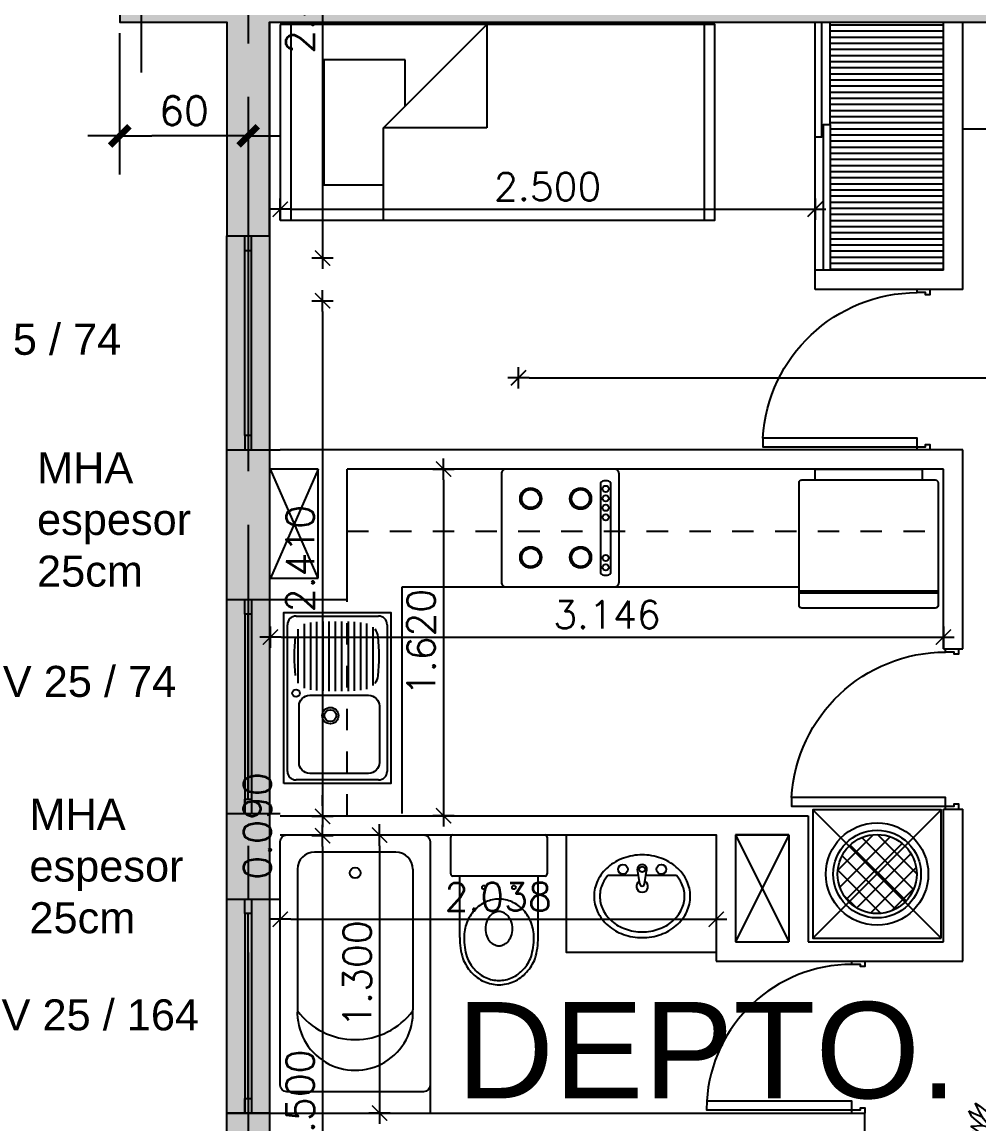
# Model space of a CAD drawing. Header units: millimetres. Extents: x -13 to 194, y -13 to 66.
# Drawn here: x 167.85 to 172.32, y 12.93 to 18.08 of the extents above; entities that cross this region are included whole.
import ezdxf

# ---------------------------------------------------------------- set-up
doc = ezdxf.new("R2010")
doc.units = ezdxf.units.MM
doc.linetypes.add('CENTER', pattern=[2, 1.25, -0.25, 0.25, -0.25])
doc.linetypes.add('HIDDEN', pattern=[0.375, 0.25, -0.125])
for name, color, linetype in [('01', 1, 'Continuous'), ('02', 2, 'Continuous'), ('04', 4, 'Continuous'), ('06', 6, 'Continuous'), ('Capa1', 80, 'Continuous'), ('COTAS', 1, 'Continuous'), ('COTAS1', 2, 'Continuous'), ('Cotas2', 1, 'Continuous'), ('EJES', 1, 'CENTER'), ('GRIS', 9, 'Continuous'), ('MUROS_EST', 5, 'Continuous'), ('PUERTAS', 1, 'Continuous'), ('VIGAS_1', 2, 'Continuous')]:
    doc.layers.add(name, color=color, linetype=linetype)
doc.styles.add('Arial', font='arial.ttf')
doc.styles.add('INTERARQ', font='ROMANS.SHX')
doc.styles.add('ROMANS', font='romans.shx', dxfattribs={"height": 16.875})
doc.styles.get("Standard").update_dxf_attribs({"font": 'arial.ttf'})
doc.dimstyles.new('ESCALA_1-50', dxfattribs={"dimtxt": 0.13, "dimasz": 0.05, "dimexe": 0.18, "dimexo": 0.0625, "dimgap": 0.04, "dimtad": 1, "dimdec": 3, "dimzin": 0, "dimdsep": 46, "dimtxsty": 'INTERARQ', "dimblk": 'DIMTICK', "dimcen": 0.09, "dimse1": 1, "dimse2": 1, "dimclrd": 1, "dimclre": 1, "dimclrt": 2, "dimadec": 0, "dimazin": 0, "dimtfac": 4.5, "dimtdec": 3, "dimtofl": 0, "dimtmove": 2, "dimatfit": 3, "dimldrblk": 'DIMTICK', "dimfxl": 1, "dimtolj": 1, "dimtzin": 0, "dimarcsym": 0})

# ---------------------------------------------------------------- blocks, each defined once
blk = doc.blocks.new('DIMTICK')
at = {"color": 1}
for p, q in [((-1, 0), (1, 0)), ((0, 1), (0, -1))]:
    blk.add_line(p, q, dxfattribs=at)
at = {"color": 3, "const_width": 0.141}
blk.add_lwpolyline([(0.71, 0.71), (-0.71, -0.71)], dxfattribs=at)
blk = doc.blocks.new('*D157')
at = {"layer": '01', "color": 1, "lineweight": -2, "transparency": 16777216}
blk.add_line((169.2503, 19.3341), (169.2503, 17.0241), dxfattribs=at)
at = {"layer": 'Defpoints', "color": 0, "transparency": 16777216}
for p in [(169.3753, 19.3841), (169.2503, 16.9741), (169.3753, 16.9741)]:
    blk.add_point(p, dxfattribs=at)
at = {"layer": '01', "color": 1, "lineweight": -2, "transparency": 16777216, "xscale": 0.05, "yscale": 0.05, "zscale": 0.05}
for p, rotation in [((169.2503, 19.3841), 90), ((169.2503, 16.9741), 270)]:
    blk.add_blockref('DIMTICK', p, dxfattribs=dict(at, rotation=rotation))
at = {"layer": '01', "color": 2, "transparency": 16777216, "insert": (169.1453, 18.1791), "char_height": 0.13, "attachment_point": 5, "rotation": 90, "style": 'INTERARQ'}
blk.add_mtext('\\A1;2.410', dxfattribs=at)
blk = doc.blocks.new('*D158')
at = {"layer": '01', "color": 1, "lineweight": -2, "transparency": 16777216}
blk.add_line((169.2503, 16.7241), (169.2503, 14.4141), dxfattribs=at)
at = {"layer": 'Defpoints', "color": 0, "transparency": 16777216}
for p in [(169.3753, 16.7741), (169.2503, 14.3641), (169.3753, 14.3641)]:
    blk.add_point(p, dxfattribs=at)
at = {"layer": '01', "color": 1, "lineweight": -2, "transparency": 16777216, "xscale": 0.05, "yscale": 0.05, "zscale": 0.05}
for p, rotation in [((169.2503, 16.7741), 90), ((169.2503, 14.3641), 270)]:
    blk.add_blockref('DIMTICK', p, dxfattribs=dict(at, rotation=rotation))
at = {"layer": '01', "color": 2, "transparency": 16777216, "insert": (169.1453, 15.5691), "char_height": 0.13, "attachment_point": 5, "rotation": 90, "style": 'INTERARQ'}
blk.add_mtext('\\A1;2.410', dxfattribs=at)
blk = doc.blocks.new('*D159')
at = {"layer": '01', "color": 1, "lineweight": -2, "transparency": 16777216}
for p, q in [((169.2503, 14.4141), (169.2503, 14.4641)), ((169.2503, 14.2241), (169.2503, 14.1741))]:
    blk.add_line(p, q, dxfattribs=at)
at = {"layer": 'Defpoints', "color": 0, "transparency": 16777216}
for p in [(169.3753, 14.3641), (169.2503, 14.2741), (169.3753, 14.2741)]:
    blk.add_point(p, dxfattribs=at)
at = {"layer": '01', "color": 1, "lineweight": -2, "transparency": 16777216, "xscale": 0.05, "yscale": 0.05, "zscale": 0.05}
for p, rotation in [((169.2503, 14.3641), 270), ((169.2503, 14.2741), 90)]:
    blk.add_blockref('DIMTICK', p, dxfattribs=dict(at, rotation=rotation))
at = {"layer": '01', "color": 2, "transparency": 16777216, "insert": (168.9453, 14.3191), "char_height": 0.13, "attachment_point": 5, "rotation": 90, "style": 'INTERARQ'}
blk.add_mtext('\\A1;0.090', dxfattribs=at)
blk = doc.blocks.new('*D160')
at = {"layer": '01', "color": 1, "lineweight": -2, "transparency": 16777216}
blk.add_line((169.2503, 14.2241), (169.2503, 11.8241), dxfattribs=at)
at = {"layer": 'Defpoints', "color": 0, "transparency": 16777216}
for p in [(169.3753, 14.2741), (169.2503, 11.7741), (169.3753, 11.7741)]:
    blk.add_point(p, dxfattribs=at)
at = {"layer": '01', "color": 1, "lineweight": -2, "transparency": 16777216, "xscale": 0.05, "yscale": 0.05, "zscale": 0.05}
for p, rotation in [((169.2503, 14.2741), 90), ((169.2503, 11.7741), 270)]:
    blk.add_blockref('DIMTICK', p, dxfattribs=dict(at, rotation=rotation))
at = {"layer": '01', "color": 2, "transparency": 16777216, "insert": (169.1453, 13.0241), "char_height": 0.13, "attachment_point": 5, "rotation": 90, "style": 'INTERARQ'}
blk.add_mtext('\\A1;2.500', dxfattribs=at)
blk = doc.blocks.new('*D73')
at = {"layer": '01', "color": 1, "lineweight": -2, "transparency": 16777216}
blk.add_line((170.2163, 16.4144), (175.0253, 16.4144), dxfattribs=at)
at = {"layer": 'Defpoints', "color": 0, "transparency": 16777216}
for p in [(175.0753, 16.4144), (170.1663, 16.2857), (175.0753, 16.2857)]:
    blk.add_point(p, dxfattribs=at)
at = {"layer": '01', "color": 1, "lineweight": -2, "transparency": 16777216, "xscale": 0.05, "yscale": 0.05, "zscale": 0.05, "rotation": 180}
blk.add_blockref('DIMTICK', (170.1663, 16.4144), dxfattribs=at)
at = {"layer": '01', "color": 1, "lineweight": -2, "transparency": 16777216, "xscale": 0.05, "yscale": 0.05, "zscale": 0.05}
blk.add_blockref('DIMTICK', (175.0753, 16.4144), dxfattribs=at)
at = {"layer": '01', "color": 2, "transparency": 16777216, "insert": (172.6208, 16.5194), "char_height": 0.13, "attachment_point": 5, "style": 'INTERARQ'}
blk.add_mtext('\\A1;4.909', dxfattribs=at)
blk = doc.blocks.new('kkk')
at = {"color": 8}
for p, q in [((1260.806, 67.1615), (1260.8129, 67.1245)), ((1260.8198, 67.1558), (1260.806, 67.1615)), ((1260.8737, 67.1195), (1260.8806, 67.1649)), ((1260.8806, 67.1649), (1260.8845, 67.1748)), ((1260.8845, 67.1748), (1260.8906, 67.1459)), ((1260.9329, 67.1657), (1260.9422, 67.1517)), ((1260.9337, 67.1517), (1260.9329, 67.1657)), ((1260.7491, 67.1294), (1260.7675, 67.0997)), ((1260.8014, 67.1121), (1260.7491, 67.1294)), ((1260.8327, 67.0683), (1260.8014, 67.1121)), ((1260.8129, 67.1245), (1260.8391, 67.0503)), ((1260.8483, 67.1179), (1260.8198, 67.1558)), ((1260.8545, 67.061), (1260.8483, 67.1179)), ((1260.8752, 67.0783), (1260.8737, 67.1195)), ((1260.8906, 67.1459), (1260.8937, 67.0989)), ((1260.8936, 67.0948), (1260.9206, 67.1278)), ((1260.9376, 67.1294), (1260.9083, 67.0816)), ((1260.9206, 67.1278), (1260.9337, 67.1517)), ((1260.9422, 67.1517), (1260.9376, 67.1294)), ((1260.9776, 67.1038), (1260.993, 67.1368)), ((1260.993, 67.1368), (1260.9837, 67.0857)), ((1260.7244, 67.1063), (1260.7383, 67.0717)), ((1260.7414, 67.0907), (1260.7244, 67.1063)), ((1260.7383, 67.0717), (1260.7637, 67.0428)), ((1260.7714, 67.0717), (1260.7414, 67.0907)), ((1260.7675, 67.0997), (1260.8175, 67.0626)), ((1260.8121, 67.047), (1260.7714, 67.0717)), ((1260.8175, 67.0626), (1260.8437, 67.0387)), ((1260.8696, 67.0272), (1260.8545, 67.061)), ((1260.8676, 67.0082), (1260.8752, 67.0783)), ((1260.9083, 67.0816), (1260.888, 67.0333)), ((1260.8937, 67.0989), (1260.8922, 67.0544)), ((1260.8999, 67.0478), (1260.9437, 67.0659)), ((1260.9053, 67.0503), (1260.9468, 67.0997)), ((1260.9468, 67.0997), (1260.9376, 67.0626)), ((1260.9437, 67.0659), (1260.9776, 67.1038)), ((1260.9837, 67.0857), (1260.9522, 67.0511)), ((1260.6791, 67.0115), (1260.7168, 67.0008)), ((1260.689, 67.0057), (1260.6791, 67.0115)), ((1260.6806, 67.0494), (1260.7291, 67.0503)), ((1260.7306, 67.0132), (1260.6806, 67.0494)), ((1260.7291, 67.0503), (1260.7752, 67.0189)), ((1260.7806, 66.9901), (1260.7306, 67.0132)), ((1260.7637, 67.0428), (1260.8037, 67.0214)), ((1260.7752, 67.0189), (1260.8563, 66.9787)), ((1260.8037, 67.0214), (1260.8383, 67.0024)), ((1260.8563, 67.013), (1260.8121, 67.047)), ((1260.8391, 67.0503), (1260.8744, 66.974)), ((1260.8799, 67.0008), (1260.8999, 67.0478)), ((1260.8922, 67.0544), (1260.8838, 67.01)), ((1260.9399, 67.0354), (1260.916, 67.0091)), ((1260.9299, 67.0244), (1260.9676, 67.0445)), ((1260.9522, 67.0511), (1260.9399, 67.0354)), ((1260.9907, 67.014), (1260.9645, 67.0049)), ((1260.9676, 67.0445), (1261.0145, 67.0527)), ((1261.0284, 67.0354), (1260.9907, 67.014)), ((1261.0145, 67.0527), (1261.0561, 67.0577)), ((1261.0561, 67.0577), (1261.0284, 67.0354)), ((1260.714, 66.9781), (1260.6752, 66.9588)), ((1260.7021, 66.9884), (1260.689, 67.0057)), ((1260.7191, 66.9736), (1260.7021, 66.9884)), ((1260.7168, 67.0008), (1260.7614, 66.9835)), ((1260.7945, 66.9629), (1260.7191, 66.9736)), ((1260.7614, 66.9835), (1260.8137, 66.972)), ((1260.8475, 66.981), (1260.7806, 66.9901)), ((1260.8283, 66.967), (1260.7845, 66.9604)), ((1260.8121, 66.9291), (1260.8744, 66.974)), ((1260.8137, 66.972), (1260.8416, 66.9688)), ((1260.8744, 66.974), (1260.8245, 66.9175)), ((1260.8268, 66.864), (1260.8744, 66.974)), ((1260.8744, 66.974), (1260.8283, 66.967)), ((1260.8383, 67.0024), (1260.8744, 66.974)), ((1260.8744, 66.974), (1260.8475, 66.981)), ((1260.8744, 66.974), (1260.8575, 66.9159)), ((1260.8744, 66.974), (1260.8676, 67.0082)), ((1260.8744, 66.974), (1260.8799, 67.0008)), ((1260.9414, 66.9967), (1260.8744, 66.974)), ((1260.8744, 66.974), (1260.9722, 66.9959)), ((1260.8968, 66.9959), (1260.8744, 66.974)), ((1260.9353, 66.9761), (1260.8744, 66.974)), ((1260.9807, 66.9423), (1260.8744, 66.974)), ((1260.9068, 66.9472), (1260.8744, 66.974)), ((1260.8744, 66.974), (1260.9091, 66.9027)), ((1260.8768, 66.9175), (1260.8744, 66.974)), ((1260.916, 67.0091), (1260.8968, 66.9959)), ((1261.0091, 66.9497), (1260.9148, 66.962)), ((1260.983, 66.9752), (1260.9353, 66.9761)), ((1260.9645, 67.0049), (1260.9414, 66.9967)), ((1260.9722, 66.9959), (1261.006, 67.0082)), ((1261.0207, 66.9744), (1260.983, 66.9752)), ((1261.0045, 66.9748), (1261.053, 66.9579)), ((1261.006, 67.0082), (1261.033, 67.0066)), ((1261.0537, 66.9884), (1261.0207, 66.9744)), ((1261.033, 67.0066), (1261.0645, 67.0016)), ((1261.0745, 66.9637), (1261.0507, 66.9439)), ((1261.053, 66.9579), (1261.0745, 66.9637)), ((1261.0745, 66.9967), (1261.0537, 66.9884)), ((1261.0645, 67.0016), (1261.0745, 66.9967)), ((1260.6752, 66.9588), (1260.7514, 66.9406)), ((1260.7306, 66.9192), (1260.689, 66.8986)), ((1260.7583, 66.9447), (1260.7306, 66.9192)), ((1260.7845, 66.9604), (1260.7583, 66.9447)), ((1260.7606, 66.8978), (1260.8121, 66.9291)), ((1260.7971, 66.9199), (1260.7714, 66.8903)), ((1260.8245, 66.9175), (1260.7952, 66.8664)), ((1260.8575, 66.9159), (1260.8522, 66.859)), ((1260.8883, 66.8771), (1260.8768, 66.9175)), ((1260.9391, 66.9266), (1260.9068, 66.9472)), ((1260.9171, 66.9406), (1260.9768, 66.92)), ((1260.9714, 66.8945), (1260.9391, 66.9266)), ((1260.9768, 66.92), (1261.0153, 66.9068)), ((1261.023, 66.9208), (1260.9807, 66.9423)), ((1261.0507, 66.9439), (1261.0091, 66.9497)), ((1261.0591, 66.8986), (1261.023, 66.9208)), ((1260.689, 66.8986), (1260.7106, 66.892)), ((1260.7106, 66.892), (1260.7606, 66.8978)), ((1260.7714, 66.8903), (1260.7545, 66.8623)), ((1260.7952, 66.8664), (1260.7875, 66.7931)), ((1260.8045, 66.8153), (1260.8268, 66.864)), ((1260.8899, 66.8269), (1260.8883, 66.8771)), ((1260.9168, 66.8681), (1260.9076, 66.9043)), ((1260.9091, 66.9027), (1260.9453, 66.8722)), ((1260.9129, 66.817), (1260.916, 66.8681)), ((1260.916, 66.8681), (1260.956, 66.8203)), ((1260.9453, 66.8722), (1260.9776, 66.8549)), ((1260.9714, 66.8277), (1260.9545, 66.8673)), ((1261.0022, 66.8565), (1260.9714, 66.8945)), ((1261.0153, 66.9068), (1261.0591, 66.8986)), ((1260.7545, 66.8623), (1260.7421, 66.8252)), ((1260.7421, 66.8252), (1260.7675, 66.8326)), ((1260.7675, 66.8326), (1260.7937, 66.859)), ((1260.7875, 66.7931), (1260.8045, 66.8153)), ((1260.8522, 66.859), (1260.8614, 66.8211)), ((1260.8614, 66.8211), (1260.8799, 66.7733)), ((1260.8799, 66.7733), (1260.8899, 66.8269)), ((1260.8899, 66.85), (1260.9129, 66.817)), ((1260.956, 66.8203), (1260.9814, 66.8071)), ((1260.9814, 66.8071), (1260.9714, 66.8277)), ((1260.9776, 66.8549), (1261.016, 66.8351)), ((1261.016, 66.8351), (1261.0022, 66.8565))]:
    blk.add_line(p, q, dxfattribs=at)
for radius in [0.0887, 0.0687]:
    blk.add_circle((1260.8744, 66.974), radius, dxfattribs=at)
blk = doc.blocks.new('Tina 120')
for p, q in [((0.19, -0.08), (-0.19, -0.08)), ((-0.27, -0.16), (-0.27, -0.8175)), ((0.27, -0.16), (0.27, -0.8175))]:
    blk.add_line(p, q)
blk.add_lwpolyline([(0.35, -0.03), (0.35, -1.17, -0.414214), (0.32, -1.2), (-0.32, -1.2, -0.414214), (-0.35, -1.17), (-0.35, -0.03, -0.414214), (-0.32, 0), (0.32, 0, -0.414214)], format="xyb", close=True)
blk.add_circle((0, -0.1774), 0.025)
for centre, radius, start, end in [((-0.19, -0.16), 0.08, 90, 180), ((0.19, -0.16), 0.08, 0, 90), ((0, -0.8297), 0.2703, 177.4079, 2.5921), ((0, -0.6197), 0.337, 216.7598, 323.2402)]:
    blk.add_arc(centre, radius, start, end)
blk = doc.blocks.new('Van1-pla')
for p, q in [((-2.16, 42.32), (-18.03, 42.32)), ((-1.41, 37.99), (-2.71, 45.49)), ((0.99, 37.99), (2.29, 45.49)), ((17.6, 42.32), (1.74, 42.32))]:
    blk.add_line(p, q)
blk.add_lwpolyline([(-25.21, 31.5, 0.112687), (-23.37, 23.44, 0.103282), (-17.89, 16.3, 0.092276), (-9.94, 11.68, 0.085761), (-0.21, 10, 0.085761), (9.52, 11.68, 0.092276), (17.47, 16.3, 0.103282), (22.95, 23.44, 0.112687), (24.79, 31.5, 0.112687), (22.95, 39.56, 0.103282), (17.47, 46.7, 0.092276), (9.52, 51.32, 0.085761), (-0.21, 53, 0.085761), (-9.94, 51.32, 0.092276), (-17.89, 46.7, 0.103282), (-23.37, 39.56, 0.112687)], format="xyb", close=True)
for points in [[(-18.03, 42.32, 0.063934), (-20.67, 38.26, 0.112687), (-22.21, 31.5, 0.112687)], [(-22.21, 31.5, 0.112687), (-20.67, 24.74, 0.103282), (-15.93, 18.57, 0.092276), (-8.94, 14.51, 0.085761), (-0.21, 13, 0.085761), (8.51, 14.51, 0.092276), (15.51, 18.57, 0.103282), (20.25, 24.74, 0.112687), (21.79, 31.5, 0.112687), (20.25, 38.26, 0.063934), (17.6, 42.32, 0.092276)]]:
    blk.add_lwpolyline(points, format="xyb")
for centre, radius in [((-10.21, 45.49), 2.5), ((-0.21, 45.49), 1.5), ((9.79, 45.49), 2.5)]:
    blk.add_circle(centre, radius)
for centre, radius, start, end in [((-0.21, 45.49), 2.5, 340.3329, 199.6671), ((-0.21, 36.6), 3, 118.1824, 61.8176), ((-0.21, 37.99), 1.2, 180, 0)]:
    blk.add_arc(centre, radius, start, end)
blk = doc.blocks.new('LAVPLATO')
for p, q in [((-0.343, -0.017), (0.343, -0.017)), ((-0.383, -0.443), (-0.383, -0.057)), ((0.0458, -0.0965), (0.3462, -0.0965)), ((0.0694, -0.0675), (0.3226, -0.0675)), ((0.383, -0.057), (0.383, -0.443)), ((0.0357, -0.1545), (0.3563, -0.1545)), ((0.0387, -0.1255), (0.3533, -0.1255)), ((0.0338, -0.1835), (0.3582, -0.1835)), ((0.0315, -0.2115), (0.3574, -0.2115)), ((0.0319, -0.2415), (0.3578, -0.2415)), ((0.0323, -0.2715), (0.3582, -0.2715)), ((0.0327, -0.3015), (0.3578, -0.3015)), ((0.0342, -0.3305), (0.3563, -0.3305)), ((0.0342, -0.3305), (0.3563, -0.3305)), ((0.0369, -0.3595), (0.3536, -0.3595)), ((0.0369, -0.3595), (0.3536, -0.3595)), ((0.0416, -0.3885), (0.3489, -0.3885)), ((0.0586, -0.4175), (0.3319, -0.4175)), ((0.343, -0.483), (-0.343, -0.483))]:
    blk.add_line(p, q)
blk.add_lwpolyline([(-0.4, 0), (0.4, 0), (0.4, -0.5), (-0.4, -0.5)], close=True)
blk.add_lwpolyline([(-0.302, -0.0709), (-0.037, -0.0709, -0.414214), (0.013, -0.1209), (0.013, -0.3965, -0.414214), (-0.037, -0.4465), (-0.302, -0.4465, -0.414214), (-0.352, -0.3965), (-0.352, -0.1209, -0.414214)], format="xyb", close=True)
for centre, radius in [((0.023, -0.057), 0.0175), ((-0.082, -0.2175), 0.038), ((-0.082, -0.2175), 0.0275)]:
    blk.add_circle(centre, radius)
for centre, radius, start, end in [((-0.343, -0.057), 0.04, 90, 180), ((0.196, -0.7978), 0.75, 83.0207, 96.9793), ((0.343, -0.057), 0.04, 360, 90), ((-0.343, -0.443), 0.04, 180, 270), ((0.1132, -0.3662), 0.075, 233.5695, 263.0207), ((0.1952, 0.3038), 0.75, 263.0207, 276.9793), ((0.2773, -0.3662), 0.075, 276.9793, 306.4305), ((0.343, -0.443), 0.04, 270, 360)]:
    blk.add_arc(centre, radius, start, end)
blk = doc.blocks.new('encimera')
for points in [[(-0.5635, -0.275), (-0.0548, -0.275, 0.414214), (-0.0341, -0.2543), (-0.0341, 0.2543, 0.414214), (-0.0548, 0.275), (-0.5635, 0.275, 0.414214), (-0.5841, 0.2543), (-0.5841, -0.2543, 0.414214)], [(-0.5298, -0.22), (-0.5134, -0.22, 0.414214), (-0.4968, -0.2035), (-0.4968, 0.2035, 0.414214), (-0.5134, 0.22), (-0.5298, 0.22, 0.414214), (-0.5463, 0.2035), (-0.5463, -0.2035, 0.414214)]]:
    blk.add_lwpolyline(points, format="xyb", close=True)
at = {"color": 9}
for centre, radius in [((-0.5218, 0.1843), 0.0148), ((-0.5218, 0.1401), 0.0148), ((-0.4042, 0.1375), 0.0424), ((-0.1716, 0.1375), 0.0424), ((-0.5218, -0.0499), 0.0148), ((-0.5218, -0.0942), 0.0148), ((-0.4042, -0.1375), 0.0424), ((-0.1716, -0.1375), 0.0424), ((-0.5218, -0.1385), 0.0148), ((-0.5218, -0.1828), 0.0148)]:
    blk.add_circle(centre, radius, dxfattribs=at)
for centre in [(-0.4042, 0.1375), (-0.1716, 0.1375), (-0.4042, -0.1375), (-0.1716, -0.1375)]:
    blk.add_circle(centre, 0.05)
blk = doc.blocks.new('REFRI')
for p, q in [((-0.58, -0.325), (-0.58, 0.325)), ((-0.57, -0.325), (-0.57, 0.325))]:
    blk.add_line(p, q)
blk.add_lwpolyline([(-0.6368, 0.325), (-0.0632, 0.325, -0.414214), (-0.05, 0.3118), (-0.05, -0.3118, -0.414214), (-0.0632, -0.325), (-0.6368, -0.325, -0.414214), (-0.65, -0.3118), (-0.65, 0.3118, -0.414214)], format="xyb", close=True)
blk.add_lwpolyline([(-0.05, 0.25), (0, 0.25), (0, -0.25), (-0.05, -0.25)])
blk = doc.blocks.new('P_75')
at = {"color": 9}
blk.add_arc((-0.0129, 0.0592), 0.7221, 93.336, 179.9333, dxfattribs=at)
at = {"layer": 'PUERTAS'}
blk.add_lwpolyline([(-0.015, 0.06), (-0.055, 0.06), (-0.055, 0.78), (-0.0149, 0.78)], close=True, dxfattribs=at)
for points in [[(-0.75, 0), (-0.725, 0), (-0.725, 0.02), (-0.735, 0.02), (-0.735, 0.06), (-0.75, 0.06)], [(0, 0.06), (-0.015, 0.06), (-0.015, 0.02), (-0.025, 0.02), (-0.025, 0), (0, 0)]]:
    blk.add_lwpolyline(points, dxfattribs=at)
blk = doc.blocks.new('MHPLN026')
for p, q in [((-1.9812, -0.4572), (-1.9812, 0.4572)), ((-0.4826, 0.4572), (-0.4826, 0.0254)), ((-0.0508, 0.4572), (-0.0508, -0.4572)), ((-0.2032, 0.2921), (-0.4826, 0.2921)), ((-0.2032, -0.2921), (-0.2032, 0.2921)), ((-0.9652, -0.4572), (-0.9652, 0.0254)), ((-0.4826, 0.0254), (-0.9652, -0.4572)), ((-0.9652, 0.0254), (-0.4826, 0.0254)), ((-0.5842, -0.0762), (-0.5842, -0.2921)), ((-0.5842, -0.2921), (-0.2032, -0.2921))]:
    blk.add_line(p, q)
blk.add_lwpolyline([(0, -0.4572), (0, 0.4572), (-2.032, 0.4572), (-2.032, -0.4572)], close=True)
blk = doc.blocks.new('Cama 1Pl')
blk.add_blockref('MHPLN026', (0, 0))
blk = doc.blocks.new('TICK1')
at = {"color": 2, "const_width": 0.2}
blk.add_lwpolyline([(-0.3, -0.3), (0.3, 0.3)], dxfattribs=at)
at = {"color": 2}
for points in [[(0, 0), (-1, 0)], [(0, 0), (1, 0)]]:
    blk.add_lwpolyline(points, dxfattribs=at)
blk = doc.blocks.new('*D230')
at = {"layer": '01', "color": 1, "lineweight": -2, "transparency": 16777216}
blk.add_line((169.1025, 17.2024), (171.5024, 17.2024), dxfattribs=at)
at = {"layer": 'Defpoints', "color": 0, "transparency": 16777216}
for p in [(169.0525, 17.7268), (171.5524, 17.7268), (171.5524, 17.2024)]:
    blk.add_point(p, dxfattribs=at)
at = {"layer": '01', "color": 1, "lineweight": -2, "transparency": 16777216, "xscale": 0.05, "yscale": 0.05, "zscale": 0.05, "rotation": 180}
blk.add_blockref('DIMTICK', (169.0525, 17.2024), dxfattribs=at)
at = {"layer": '01', "color": 1, "lineweight": -2, "transparency": 16777216, "xscale": 0.05, "yscale": 0.05, "zscale": 0.05}
blk.add_blockref('DIMTICK', (171.5524, 17.2024), dxfattribs=at)
at = {"layer": '01', "color": 2, "transparency": 16777216, "insert": (170.3024, 17.3074), "char_height": 0.13, "attachment_point": 5, "style": 'INTERARQ'}
blk.add_mtext('\\A1;2.500', dxfattribs=at)
blk = doc.blocks.new('*D284')
at = {"layer": '01', "color": 1, "lineweight": -2, "transparency": 16777216}
blk.add_line((169.816, 15.9373), (169.816, 14.4173), dxfattribs=at)
at = {"layer": 'Defpoints', "color": 0, "transparency": 16777216}
for p in [(169.0068, 15.9873), (169.0025, 14.3673), (169.816, 14.3673)]:
    blk.add_point(p, dxfattribs=at)
at = {"layer": '01', "color": 1, "lineweight": -2, "transparency": 16777216, "xscale": 0.05, "yscale": 0.05, "zscale": 0.05}
for p, rotation in [((169.816, 15.9873), 90), ((169.816, 14.3673), 270)]:
    blk.add_blockref('DIMTICK', p, dxfattribs=dict(at, rotation=rotation))
at = {"layer": '01', "color": 2, "transparency": 16777216, "insert": (169.711, 15.1773), "char_height": 0.13, "attachment_point": 5, "rotation": 90, "style": 'INTERARQ'}
blk.add_mtext('\\A1;1.620', dxfattribs=at)
blk = doc.blocks.new('*D285')
at = {"layer": '01', "color": 1, "lineweight": -2, "transparency": 16777216}
blk.add_line((169.0568, 15.2025), (172.1025, 15.2025), dxfattribs=at)
at = {"layer": 'Defpoints', "color": 0, "transparency": 16777216}
for p in [(169.0068, 15.9873), (172.1525, 15.9873), (172.1525, 15.2025)]:
    blk.add_point(p, dxfattribs=at)
at = {"layer": '01', "color": 1, "lineweight": -2, "transparency": 16777216, "xscale": 0.05, "yscale": 0.05, "zscale": 0.05, "rotation": 180}
blk.add_blockref('DIMTICK', (169.0068, 15.2025), dxfattribs=at)
at = {"layer": '01', "color": 1, "lineweight": -2, "transparency": 16777216, "xscale": 0.05, "yscale": 0.05, "zscale": 0.05}
blk.add_blockref('DIMTICK', (172.1525, 15.2025), dxfattribs=at)
at = {"layer": '01', "color": 2, "transparency": 16777216, "insert": (170.5796, 15.3075), "char_height": 0.13, "attachment_point": 5, "style": 'INTERARQ'}
blk.add_mtext('\\A1;3.146', dxfattribs=at)
blk = doc.blocks.new('*D286')
at = {"layer": '01', "color": 1, "lineweight": -2, "transparency": 16777216}
blk.add_line((169.1025, 13.8832), (171.0405, 13.8832), dxfattribs=at)
at = {"layer": 'Defpoints', "color": 0, "transparency": 16777216}
for p in [(169.0525, 14.2773), (171.0905, 14.2773), (171.0905, 13.8832)]:
    blk.add_point(p, dxfattribs=at)
at = {"layer": '01', "color": 1, "lineweight": -2, "transparency": 16777216, "xscale": 0.05, "yscale": 0.05, "zscale": 0.05, "rotation": 180}
blk.add_blockref('DIMTICK', (169.0525, 13.8832), dxfattribs=at)
at = {"layer": '01', "color": 1, "lineweight": -2, "transparency": 16777216, "xscale": 0.05, "yscale": 0.05, "zscale": 0.05}
blk.add_blockref('DIMTICK', (171.0905, 13.8832), dxfattribs=at)
at = {"layer": '01', "color": 2, "transparency": 16777216, "insert": (170.0715, 13.9882), "char_height": 0.13, "attachment_point": 5, "style": 'INTERARQ'}
blk.add_mtext('\\A1;2.038', dxfattribs=at)
blk = doc.blocks.new('*D287')
at = {"layer": '01', "color": 1, "lineweight": -2, "transparency": 16777216}
blk.add_line((169.5167, 14.2273), (169.5167, 13.0273), dxfattribs=at)
at = {"layer": 'Defpoints', "color": 0, "transparency": 16777216}
for p in [(169.0525, 14.2773), (169.0025, 12.9773), (169.5167, 12.9773)]:
    blk.add_point(p, dxfattribs=at)
at = {"layer": '01', "color": 1, "lineweight": -2, "transparency": 16777216, "xscale": 0.05, "yscale": 0.05, "zscale": 0.05}
for p, rotation in [((169.5167, 14.2773), 90), ((169.5167, 12.9773), 270)]:
    blk.add_blockref('DIMTICK', p, dxfattribs=dict(at, rotation=rotation))
at = {"layer": '01', "color": 2, "transparency": 16777216, "insert": (169.4117, 13.6273), "char_height": 0.13, "attachment_point": 5, "rotation": 90, "style": 'INTERARQ'}
blk.add_mtext('\\A1;1.300', dxfattribs=at)

msp = doc.modelspace()

# ---------------------------------------------------------------- hatches: boundary and pattern name
at = {"layer": 'GRIS'}
h = msp.add_hatch(dxfattribs=at)
h.set_pattern_fill('LINE', color=8, scale=0.009, style=0)
h.set_pattern_definition([(0, (-420.615047, 719.009243), (0, 0.028575), [])])
h.paths.add_polyline_path([(172.1524, 18.0773), (171.6224, 18.0773), (171.6224, 17.599), (171.6224, 16.8973), (172.1524, 16.8973)])
h = msp.add_hatch(dxfattribs=at)
h.set_pattern_fill('ANSI37', color=8, scale=0.5, style=0)
h.set_pattern_definition([(315, (-5199.038984, 8023.378197), (-0.04419417382, -0.04419417382), []), (225, (-5199.038984, 8023.378197), (-0.04419417382, 0.04419417382), [])])
h.paths.add_polyline_path([(171.7117, 13.9637), (171.8425, 14.0946), (171.9733, 13.9638, -0.414214)])
h.paths.add_polyline_path([(171.7116, 14.2253, -0.414214), (171.9732, 14.2254), (171.8425, 14.0946)])
h.paths.add_polyline_path([(171.8425, 14.0946), (171.7117, 13.9637, -0.198983), (171.6575, 14.0946, -0.198842), (171.7116, 14.2253)])
h.paths.add_polyline_path([(171.9732, 14.2254, -0.198983), (172.0275, 14.0946, -0.198842), (171.9733, 13.9638), (171.8425, 14.0946)])
at = {"layer": 'MUROS_EST', "transparency": 33554687}
h = msp.add_hatch(color=256, dxfattribs=at)
h.dxf.hatch_style = 1
h.paths.add_polyline_path([(181.4106, 23.5073), (181.1606, 23.5073), (181.1606, 21.5273), (177.9375, 21.5273), (177.9375, 25.2273), (175.6025, 25.2273), (175.6025, 25.0273), (177.7375, 25.0273), (177.7375, 21.5273), (175.6025, 21.5273), (175.6025, 21.3273), (180.8606, 21.3273), (180.8606, 21.1419), (181.0606, 21.1419), (181.0606, 21.3273), (181.4117, 21.3273)])
h.paths.add_polyline_path([(181.4106, 30.0873), (181.1606, 30.0873), (181.1606, 29.0223), (175.8025, 29.0223), (175.8025, 30.0458), (175.6025, 30.0458), (175.6025, 28.7723), (175.9606, 28.7723), (175.9606, 26.1803), (176.1606, 26.1803), (176.1606, 28.7723), (181.4106, 28.7723)])
h.paths.add_polyline_path([(174.9775, 37.6473), (174.7275, 37.6473), (174.7275, 37.4473), (174.7275, 30.9728), (174.441, 30.3884), (174.6206, 30.3003), (174.9775, 31.0284)])
h.paths.add_polyline_path([(169.0025, 37.4473), (170.185, 37.4473), (170.185, 37.6473), (168.7525, 37.6473), (168.7525, 33.7473), (169.0025, 33.7473)])
h.paths.add_polyline_path([(174.2025, 24.9373), (174.0025, 24.9373), (174.0025, 23.4773), (168.3025, 23.4773), (168.3025, 23.2773), (174.0025, 23.2773), (174.0025, 21.8173), (174.2025, 21.8173)])
h.paths.add_polyline_path([(174.2025, 20.8673), (174.0025, 20.8673), (174.0025, 18.2773), (168.3025, 18.2773), (168.3025, 18.0773), (168.8025, 18.0773), (168.8025, 17.0773), (169.0025, 17.0773), (169.0025, 18.0773), (174.0025, 18.0773), (174.0025, 17.5773), (174.2025, 17.5773)])
h.paths.add_polyline_path([(174.9525, 15.9873), (174.6078, 16.7181), (174.4269, 16.6328), (174.7525, 15.9425), (174.7525, 13.7227), (174.7525, 9.5444), (174.7525, 9.2944), (174.9525, 9.2944), (174.9525, 9.4944), (174.9525, 9.5405), (174.9525, 13.7227)])
h.paths.add_polyline_path([(169.0025, 12.7707), (168.8025, 12.7707), (168.8025, 9.4944), (169.0025, 9.4944)])
h.paths.add_polyline_path([(169.0025, 12.9773), (168.8025, 12.9773), (168.8025, 12.7707), (169.0025, 12.7707)])
h.paths.add_polyline_path([(170.187, 9.4944), (169.0025, 9.4944), (169.0025, 9.2944), (170.187, 9.2944)])
h.paths.add_polyline_path([(169.0025, 9.4944), (168.8025, 9.4944), (168.8025, 9.2944), (169.0025, 9.2944)])
h.paths.add_polyline_path([(181.3606, 14.0173), (181.1606, 14.0173), (181.1606, 12.7707), (181.3606, 12.7707)])
h.paths.add_polyline_path([(181.3606, 12.7707), (181.1606, 12.7707), (181.1606, 9.4944), (181.3606, 9.4944)])
h.paths.add_polyline_path([(181.1606, 9.4944), (180.9606, 9.4944), (180.9606, 9.2944), (181.1606, 9.2944)])
h.paths.add_polyline_path([(181.3606, 9.4944), (181.1606, 9.4944), (181.1606, 9.2944), (181.3606, 9.2944)])
h = msp.add_hatch(color=5, dxfattribs=at)
h.dxf.hatch_style = 1
h.paths.add_polyline_path([(174.9525, 13.7227), (174.9525, 14.1298), (174.8525, 14.1298), (174.8525, 9.3944), (174.9474, 9.3944), (174.9525, 9.3949), (174.9525, 9.5405)])
h.paths.add_polyline_path([(174.1928, 17.3759), (174.1928, 17.9424), (173.9978, 17.9424), (173.9978, 17.3759)], flags=9)
h.paths.add_polyline_path([(173.9928, 13.3513), (173.9928, 13.9363), (173.7978, 13.9363), (173.7978, 13.3513)], flags=9)
h.paths.add_polyline_path([(174.1928, 13.734), (174.1928, 14.319), (173.9978, 14.319), (173.9978, 13.734)], flags=9)
h.paths.add_polyline_path([(174.1928, 12.3533), (174.1928, 12.9197), (173.9978, 12.9197), (173.9978, 12.3533)], flags=9)
h.paths.add_polyline_path([(174.1928, 15.8059), (174.1928, 16.3724), (173.9978, 16.3724), (173.9978, 15.8059)], flags=9)
h.paths.add_polyline_path([(174.1928, 14.5466), (174.1928, 15.1316), (173.9978, 15.1316), (173.9978, 14.5466)], flags=9)
h.paths.add_polyline_path([(169.2428, 17.8866), (169.2428, 18.4716), (169.0478, 18.4716), (169.0478, 17.8866)], flags=9)
h.paths.add_polyline_path([(172.3314, 16.4219), (172.9102, 16.4219), (172.9102, 16.6169), (172.3314, 16.6169)], flags=9)
h.paths.add_polyline_path([(174.8348, 17.3759), (174.8348, 17.9424), (174.6398, 17.9424), (174.6398, 17.3759)], flags=9)
h.paths.add_polyline_path([(171.0827, 10.7068), (171.6677, 10.7068), (171.6677, 10.9018), (171.0827, 10.9018)], flags=9)
h.paths.add_polyline_path([(175.3755, 15.5571), (175.942, 15.5571), (175.942, 15.7521), (175.3755, 15.7521)], flags=9)
h.paths.add_polyline_path([(170.0099, 17.2099), (170.5949, 17.2099), (170.5949, 17.4049), (170.0099, 17.4049)], flags=9)
h.paths.add_polyline_path([(169.8085, 14.8941), (169.8085, 15.4605), (169.6135, 15.4605), (169.6135, 14.8941)], flags=9)
h.paths.add_polyline_path([(170.2871, 15.21), (170.8721, 15.21), (170.8721, 15.405), (170.2871, 15.405)], flags=9)
h.paths.add_polyline_path([(170.0562, 11.9982), (170.6412, 11.9982), (170.6412, 12.1932), (170.0562, 12.1932)], flags=9)
h.paths.add_polyline_path([(169.7613, 12.9223), (172.9284, 12.9223), (172.9284, 13.6208), (169.7613, 13.6208)], flags=9)
h.paths.add_polyline_path([(175.0137, 14.1461), (175.2998, 14.1461), (175.2998, 14.3486), (175.0137, 14.3486)], flags=9)
h.paths.add_polyline_path([(175.0419, 16.7533), (175.2462, 16.3202), (175.4293, 16.4066), (175.225, 16.8397)], flags=9)
h.paths.add_polyline_path([(173.5044, 16.6235), (173.6817, 16.9032), (173.5106, 17.0116), (173.3334, 16.732)], flags=9)
h.paths.add_polyline_path([(173.3669, 12.3984), (173.3669, 12.9609), (173.1644, 12.9609), (173.1644, 12.3984)], flags=9)
h.paths.add_polyline_path([(170.8342, 14.3952), (174.0359, 14.3952), (174.0359, 15.0937), (170.8342, 15.0937)], flags=9)
at = {"layer": 'VIGAS_1', "transparency": 33554687}
h = msp.add_hatch(color=256, dxfattribs=at)
h.dxf.hatch_style = 1
h.paths.add_polyline_path([(169.0025, 17.0773), (168.9025, 17.0773), (168.9025, 16.0773), (169.0025, 16.0773)])
h.paths.add_polyline_path([(168.9025, 17.0773), (168.8025, 17.0773), (168.8025, 16.0773), (168.9025, 16.0773)])
h.paths.add_polyline_path([(169.0025, 15.3773), (168.9025, 15.3773), (168.9025, 14.3773), (169.0025, 14.3773)])
h.paths.add_polyline_path([(168.9025, 15.3773), (168.8025, 15.3773), (168.8025, 14.3773), (168.9025, 14.3773)])
h.paths.add_polyline_path([(168.9025, 13.9773), (168.8025, 13.9773), (168.8025, 12.9773), (168.9025, 12.9773)])
h.paths.add_polyline_path([(169.0025, 13.9773), (168.9025, 13.9773), (168.9025, 12.9773), (169.0025, 12.9773)])
h = msp.add_hatch(color=5, dxfattribs=at)
h.dxf.hatch_style = 1
h.paths.add_polyline_path([(169.0025, 14.3773), (168.9025, 14.3773), (168.9025, 13.9773), (169.0025, 13.9773)])
h.paths.add_polyline_path([(168.9025, 14.3773), (168.8025, 14.3773), (168.8025, 13.9773), (168.9025, 13.9773)])
h.paths.add_polyline_path([(168.9025, 16.0773), (168.8025, 16.0773), (168.8025, 15.3773), (168.9025, 15.3773)])
h.paths.add_polyline_path([(169.0025, 16.0773), (168.9025, 16.0773), (168.9025, 15.3773), (169.0025, 15.3773)])
h.paths.add_polyline_path([(181.3606, 15.9873), (181.2606, 15.9873), (181.2606, 15.0173), (181.3606, 15.0173)])
h.paths.add_polyline_path([(181.2606, 15.9873), (181.1606, 15.9873), (181.1606, 15.0173), (181.2606, 15.0173)])

# ---------------------------------------------------------------- linework, layer by layer
at = {"layer": '02'}
msp.add_line((169.7525, 13.1373), (169.7525, 12.9773), dxfattribs=at)
at = {"layer": '06'}
for p, q in [((169.0025, 18.0773), (169.0025, 17.0773)), ((172.1524, 16.9173), (172.1524, 18.0773)), ((172.2425, 16.8273), (172.2425, 18.0773)), ((168.8025, 17.0773), (169.0025, 17.0773)), ((171.5524, 16.8273), (171.5524, 16.9173)), ((172.1524, 16.9173), (171.5524, 16.9173)), ((172.2425, 16.8273), (171.5524, 16.8273)), ((168.8025, 16.0773), (169.0525, 16.0773)), ((172.2425, 16.0773), (169.0525, 16.0773)), ((172.2425, 15.1473), (172.2425, 16.0773)), ((169.2293, 15.9873), (169.0065, 15.9873)), ((169.2293, 15.4773), (169.2293, 15.9873)), ((172.1525, 15.9873), (169.3652, 15.9873)), ((169.3652, 15.3773), (169.3652, 15.9873)), ((172.1525, 15.1473), (172.1525, 15.9873)), ((169.0068, 15.4773), (169.2293, 15.4773)), ((168.8025, 15.3773), (169.3652, 15.3773)), ((172.1525, 15.1473), (172.2425, 15.1473)), ((168.8025, 14.3773), (169.0525, 14.3773)), ((172.1525, 14.3973), (172.2425, 14.3973)), ((172.1525, 13.7773), (172.1525, 14.3973)), ((172.2425, 13.6873), (172.2425, 14.3973)), ((169.0525, 14.3673), (171.5205, 14.3673)), ((171.5205, 14.3673), (171.5205, 13.7773)), ((169.0525, 14.2773), (171.0905, 14.2773)), ((171.0905, 14.2773), (171.0905, 13.6873)), ((171.1805, 14.2773), (171.1805, 13.7773)), ((171.4305, 14.2773), (171.4305, 13.7773)), ((168.8025, 13.9773), (169.0525, 13.9773)), ((171.5205, 13.7773), (172.1525, 13.7773)), ((171.0905, 13.6873), (172.2425, 13.6873)), ((168.8025, 12.9773), (169.0025, 12.9773)), ((169.0025, 12.9773), (171.785, 12.9773)), ((171.785, 11.8244), (171.785, 12.9773))]:
    msp.add_line(p, q, dxfattribs=at)
at = {"layer": 'COTAS'}
for p, q in [((168.8874, 16.1448), (168.8874, 17.0773)), ((168.9174, 16.1448), (168.9174, 17.0773)), ((168.8874, 16.1448), (168.8874, 17.0098)), ((168.8874, 17.0098), (168.9174, 17.0098)), ((168.9024, 17.0098), (168.9024, 16.1448)), ((168.9024, 17.0098), (168.9024, 16.1448)), ((168.9174, 16.1448), (168.9174, 17.0098)), ((168.9174, 16.1448), (168.8874, 16.1448)), ((168.8874, 16.1448), (168.8874, 16.0773)), ((168.9174, 16.1448), (168.8874, 16.1448)), ((168.8874, 16.1448), (168.8874, 16.0773)), ((168.9174, 16.0773), (168.9174, 16.1448)), ((168.9174, 16.0773), (168.9174, 16.1448)), ((168.8875, 15.3098), (168.8875, 15.3773)), ((168.9175, 15.3773), (168.9175, 15.3098)), ((168.8875, 15.3098), (168.8875, 14.4448)), ((168.9175, 15.3098), (168.8875, 15.3098)), ((168.9025, 14.4448), (168.9025, 15.3098)), ((168.9175, 15.3098), (168.9175, 14.4448)), ((168.8875, 14.4448), (168.9175, 14.4448)), ((168.8875, 14.4448), (168.8875, 14.3773)), ((168.8875, 14.3773), (168.8875, 14.4448)), ((168.9175, 14.4448), (168.9175, 14.3773)), ((168.8875, 13.9098), (168.8875, 13.9773)), ((168.9175, 13.9773), (168.9175, 13.9098)), ((168.8875, 13.9098), (168.8875, 13.0448)), ((168.9175, 13.9098), (168.8875, 13.9098)), ((168.9025, 13.0448), (168.9025, 13.9098)), ((168.9175, 13.9098), (168.9175, 13.0448)), ((168.8875, 13.0448), (168.9175, 13.0448)), ((168.8875, 13.0448), (168.8875, 12.9773)), ((168.8875, 12.9773), (168.8875, 13.0448)), ((168.9175, 13.0448), (168.9175, 12.9773))]:
    msp.add_line(p, q, dxfattribs=at)
at = {"layer": 'COTAS1', "color": 2}
msp.add_line((168.7525, 17.5451), (168.4525, 17.5451), dxfattribs=at)
at = {"layer": 'Cotas2'}
msp.add_line((168.3025, 17.3647), (168.3025, 18.0254), dxfattribs=at)
at = {"layer": 'EJES'}
for p, q in [((168.9025, 41.7272), (168.9025, 5.5947)), ((168.4025, 29.0908), (168.4025, 17.7891))]:
    msp.add_line(p, q, dxfattribs=at)
at = {"layer": 'GRIS', "color": 8}
for p, q in [((171.6224, 17.599), (171.6224, 18.0773)), ((171.5524, 16.9173), (171.5524, 17.539)), ((169.2293, 15.9873), (169.0068, 15.4773)), ((169.2293, 15.4773), (169.0068, 15.9873))]:
    msp.add_line(p, q, dxfattribs=at)
at = {"layer": 'GRIS'}
for p, q in [((174.0025, 17.5773), (172.2425, 17.5773)), ((169.6227, 14.3773), (169.6227, 15.4373)), ((171.5425, 14.3946), (172.1425, 13.7946)), ((171.5425, 13.7946), (172.1425, 14.3946)), ((169.8597, 14.2773), (170.2897, 14.2773)), ((171.1805, 14.2773), (171.4305, 14.2773)), ((171.4305, 14.2773), (171.1805, 13.7773)), ((171.1805, 14.2773), (171.4305, 13.7773)), ((171.4305, 14.2773), (171.1805, 14.2773)), ((171.1805, 13.7773), (171.4305, 13.7773)), ((171.1805, 13.7773), (171.4305, 13.7773))]:
    msp.add_line(p, q, dxfattribs=at)
at = {"layer": 'GRIS', "color": 9}
for p, q in [((169.6227, 15.4373), (171.4775, 15.4373)), ((169.8497, 14.0955), (169.8497, 14.2673)), ((170.2997, 14.2673), (170.2997, 14.0955)), ((170.2897, 14.0855), (169.8597, 14.0855)), ((169.8916, 13.7974), (169.8916, 14.0855)), ((170.2579, 13.7975), (170.2579, 14.0855))]:
    msp.add_line(p, q, dxfattribs=at)
at = {"layer": 'GRIS', "color": 8}
for points in [[(171.5824, 18.0773), (171.5824, 17.539), (171.5524, 17.539), (171.5524, 18.0773)], [(171.5924, 16.9173), (171.5924, 17.599), (171.6224, 17.599), (171.6224, 16.9173)]]:
    msp.add_lwpolyline(points, dxfattribs=at)
at = {"layer": 'GRIS', "color": 1, "linetype": 'HIDDEN', "ltscale": 0.25}
msp.add_lwpolyline([(169.3652, 14.3673), (169.3652, 15.6973), (172.1525, 15.6973)], dxfattribs=at)
at = {"layer": 'GRIS'}
for points in [[(172.1425, 13.7946), (172.1425, 14.3946), (171.5425, 14.3946), (171.5425, 13.7946)], [(171.725, 12.9923), (171.725, 13.0323), (171.0462, 13.0323), (171.045, 12.9923)]]:
    msp.add_lwpolyline(points, close=True, dxfattribs=at)
at = {"layer": 'GRIS', "color": 9}
msp.add_lwpolyline([(170.3905, 14.2773), (171.0905, 14.2773), (171.0905, 13.7273), (170.3905, 13.7273)], close=True, dxfattribs=at)
for points in [[(170.0747, 13.9776, 0.106666), (170.0137, 13.9644, 0.10151), (169.96, 13.9255, 0.094979), (169.9244, 13.8678, 0.090825), (169.9116, 13.7975, 0.071105), (169.9244, 13.7071, 0.094979), (169.96, 13.6493, 0.10151), (170.0137, 13.6104, 0.106666), (170.0747, 13.5972, 0.106666), (170.1358, 13.6104, 0.10151), (170.1895, 13.6493, 0.094979), (170.225, 13.7071, 0.071105), (170.2379, 13.7975, 0.090825), (170.225, 13.8678, 0.094979), (170.1895, 13.9255, 0.10151), (170.1358, 13.9644, 0.106666)], [(170.0747, 13.9192, 0.106666), (170.0549, 13.9149, 0.10151), (170.0337, 13.8996, 0.094979), (170.018, 13.8739, 0.090825), (170.0116, 13.839, 0.090825), (170.018, 13.8042, 0.094979), (170.0337, 13.7785, 0.10151), (170.0549, 13.7632, 0.106666), (170.0747, 13.7589, 0.106666), (170.0945, 13.7632, 0.10151), (170.1157, 13.7785, 0.094979), (170.1315, 13.8042, 0.090825), (170.1379, 13.839, 0.090825), (170.1315, 13.8739, 0.094979), (170.1157, 13.8996, 0.10151), (170.0945, 13.9149, 0.106666)]]:
    msp.add_lwpolyline(points, format="xyb", close=True, dxfattribs=at)
at = {"layer": 'GRIS'}
for points in [[(171.785, 13.6873), (171.785, 13.6623), (171.765, 13.6623), (171.765, 13.6723), (171.725, 13.6723), (171.725, 13.6873)], [(171.725, 12.9773), (171.725, 12.9923), (171.765, 12.9923), (171.765, 13.0023), (171.785, 13.0023), (171.785, 12.9773)]]:
    msp.add_lwpolyline(points, dxfattribs=at)
for centre, radius in [((171.8425, 14.0946), 0.2393), ((171.8425, 14.0946), 0.205), ((171.8425, 14.0946), 0.185), ((170.0047, 14.0324), 0.00867), ((170.1447, 14.0324), 0.00867)]:
    msp.add_circle(centre, radius, dxfattribs=at)
at = {"layer": 'GRIS', "color": 9}
for centre, radius, start, end in [((169.8597, 14.2673), 0.01, 90, 180), ((170.2897, 14.2673), 0.01, 360, 90), ((169.8597, 14.0955), 0.01, 180, 270), ((170.2897, 14.0955), 0.01, 270, 360), ((170.2328, 13.7973), 0.3412, 179.9849, 196.5737), ((169.9167, 13.7973), 0.3412, 343.4263, 0.0247), ((170.0928, 13.7709), 0.2, 200.7587, 222.461), ((170.0567, 13.7709), 0.2, 317.539, 339.2413), ((170.0818, 13.7608), 0.1851, 222.461, 245.646), ((170.0677, 13.7608), 0.1851, 294.354, 317.539), ((170.0747, 13.7452), 0.168, 245.646, 270), ((170.0747, 13.7452), 0.168, 270, 294.354)]:
    msp.add_arc(centre, radius, start, end, dxfattribs=at)
at = {"layer": 'GRIS'}
msp.add_arc((171.725, 12.9923), 0.68, 90, 176.6313, dxfattribs=at)
at = {"layer": 'MUROS_EST'}
msp.add_line((168.8025, 12.9773), (169.0025, 12.9773), dxfattribs=at)
msp.add_lwpolyline([(168.3025, 18.2812), (168.3025, 18.0773), (168.8025, 18.0773), (168.8025, 17.0773), (169.0025, 17.0773), (169.0025, 18.0773), (174.0025, 18.0773), (174.0025, 17.5773), (174.2025, 17.5773), (174.2025, 20.8673), (174.0025, 20.8673), (174.0025, 18.2773), (168.3025, 18.2773)], dxfattribs=at)
msp.add_lwpolyline([(168.8025, 12.9773), (169.0025, 12.9773), (169.0025, 9.2944), (168.8025, 9.2944)], close=True, dxfattribs=at)
at = {"layer": 'VIGAS_1', "color": 2}
for p, q in [((168.8025, 16.0773), (169.0025, 16.0773)), ((168.8025, 15.3773), (169.0025, 15.3773)), ((168.8025, 14.3773), (169.0025, 14.3773)), ((168.8025, 13.9773), (169.0025, 13.9773))]:
    msp.add_line(p, q, dxfattribs=at)
at = {"layer": 'VIGAS_1'}
msp.add_lwpolyline([(168.8025, 17.0773), (169.0025, 17.0773), (169.0025, 12.9773), (168.8025, 12.9773)], close=True, dxfattribs=at)

# ---------------------------------------------------------------- block references
at = {"layer": '06', "xscale": 0.1500000000000909, "yscale": 0.1500000000000909, "zscale": 0.1500000000000909}
msp.add_blockref('TICK1', (168.9025, 17.5451), dxfattribs=at)
at = {"layer": 'COTAS1', "color": 2, "xscale": 0.1500000000000909, "yscale": 0.1500000000000909, "zscale": 0.1500000000000909, "rotation": 180}
msp.add_blockref('TICK1', (168.3025, 17.5451), dxfattribs=at)
at = {"layer": 'GRIS', "color": 9}
for name, p, rotation in [('Cama 1Pl', (169.0525, 17.6088), 180), ('encimera', (170.052, 15.7123), 180), ('REFRI', (171.8025, 15.9873), 90), ('LAVPLATO', (169.0692, 14.9173), 90)]:
    msp.add_blockref(name, p, dxfattribs=dict(at, rotation=rotation))
at = {"layer": 'GRIS', "extrusion": (0, 0, -1), "zscale": -1, "rotation": 270}
for p in [(-172.0889, 16.0773), (-172.2225, 14.3973)]:
    msp.add_blockref('P_75', p, dxfattribs=at)
at = {"layer": 'GRIS', "color": 9}
msp.add_blockref('Tina 120', (169.4025, 14.2773), dxfattribs=at)
at = {"layer": 'GRIS', "color": 9, "xscale": 0.0090000000000146, "yscale": 0.0090000000000146, "zscale": 0.0090000000000146}
msp.add_blockref('Van1-pla', (170.7461, 13.7073), dxfattribs=at)
at = {"layer": 'GRIS', "xscale": -1.050000000000181, "yscale": 1.049999999999272, "zscale": 1.049999999999999, "rotation": 270}
msp.add_blockref('kkk', (102.1233, -1311.0429), dxfattribs=at)

# ---------------------------------------------------------------- texts
at = {"layer": '04', "style": 'Arial'}
msp.add_text('DEPTO. B', height=0.45, dxfattribs=at).set_placement((169.8777, 13.0464))
at = {"layer": 'Capa1', "attachment_point": 1}
for s, width, heights, insert, char_height in [('V 25 / 74', 2.767896, [0.2432], (167.4984, 16.6668), 0.14497), ('MHA espesor 25cm', 1.208581, [0], (167.9155, 16.0665), 0.144975), ('V 25 / 74', 2.767896, [0.2432], (167.7556, 15.0677), 0.14497), ('MHA espesor 25cm', 1.208581, [0], (167.8799, 14.4463), 0.144975), ('V 25 / 164', 2.767896, [0.2432], (167.7498, 13.509), 0.14497)]:
    msp.add_mtext_dynamic_manual_height_columns(s, width=width, gutter_width=0.7249, heights=heights, dxfattribs=dict(at, insert=insert, char_height=char_height))
at = {"layer": 'COTAS1', "color": 3, "insert": (168.6025, 17.6626), "char_height": 0.135, "attachment_point": 5, "style": 'ROMANS'}
msp.add_mtext('\\A1;60', dxfattribs=at)

# ---------------------------------------------------------------- dimensions: what is measured, and where the dimension line sits
at = {"layer": '01'}
for base, p1, p2, picture, middle in [((169.2503, 16.9741), (169.3753, 19.3841), (169.3753, 16.9741), '*D157', (169.1453, 18.1791)), ((169.2503, 14.3641), (169.3753, 16.7741), (169.3753, 14.3641), '*D158', (169.1453, 15.5691)), ((169.816, 14.3673), (169.0068, 15.9873), (169.0025, 14.3673), '*D284', (169.711, 15.1773)), ((169.2503, 14.2741), (169.3753, 14.3641), (169.3753, 14.2741), '*D159', (168.9453, 14.3191)), ((169.5167, 12.9773), (169.0525, 14.2773), (169.0025, 12.9773), '*D287', (169.4117, 13.6273)), ((169.2503, 11.7741), (169.3753, 14.2741), (169.3753, 11.7741), '*D160', (169.1453, 13.0241))]:
    dim = msp.add_linear_dim(base=base, p1=p1, p2=p2, angle=90, dimstyle='ESCALA_1-50', dxfattribs=at)
    dim.commit()
    dim.dimension.update_dxf_attribs({"geometry": picture, "text_midpoint": middle})
for base, p1, p2, picture, middle in [((171.5524, 17.2024), (169.0525, 17.7268), (171.5524, 17.7268), '*D230', (170.3024, 17.3074)), ((175.0753, 16.4144), (170.1663, 16.2857), (175.0753, 16.2857), '*D73', (172.6208, 16.5194)), ((172.1525, 15.2025), (169.0068, 15.9873), (172.1525, 15.9873), '*D285', (170.5796, 15.3075)), ((171.0905, 13.8832), (169.0525, 14.2773), (171.0905, 14.2773), '*D286', (170.0715, 13.9882))]:
    dim = msp.add_linear_dim(base=base, p1=p1, p2=p2, dimstyle='ESCALA_1-50', dxfattribs=at)
    dim.commit()
    dim.dimension.update_dxf_attribs({"geometry": picture, "text_midpoint": middle})

doc.saveas('drawing.dxf')
